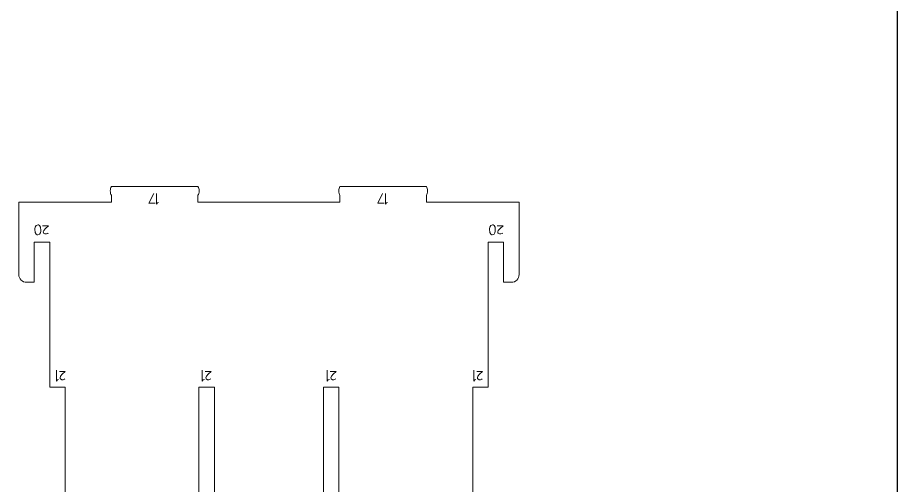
# Model space of a CAD drawing. Header units: centimetres. Extents: x -25 to 25, y -32.5 to 32.5.
# Drawn here: x 7.76 to 25, y 13.83 to 23 of the extents above; entities that cross this region are included whole.
import ezdxf

# ---------------------------------------------------------------- set-up
doc = ezdxf.new("R2010")
doc.units = ezdxf.units.CM
doc.header["$MEASUREMENT"] = 0
doc.layers.add('Capa 1', color=7, linetype='Continuous')

msp = doc.modelspace()

# ---------------------------------------------------------------- linework, layer by layer
at = {"layer": 'Capa 1', "color": 254}
msp.add_lwpolyline([(-25, -32.5), (25, -32.5), (25, 32.5), (-25, 32.5), (-25, -32.5)], close=True, dxfattribs=at)
at = {"layer": 'Capa 1', "color": 250, "lineweight": 9}
for points, knots in [([(9.59789, 19.51775), (9.5839, 19.53571), (9.57463, 19.5671), (9.57463, 19.60282), (9.57463, 19.60282), (9.57463, 19.63853), (9.5839, 19.66992), (9.59789, 19.68788)], [0, 0, 0, 0, 0.33333333, 0.33333333, 0.33333333, 0.33333333, 1, 1, 1, 1]), ([(11.29239, 19.51775), (11.30638, 19.53571), (11.31565, 19.5671), (11.31565, 19.60282), (11.31565, 19.60282), (11.31565, 19.63853), (11.30638, 19.66992), (11.29239, 19.68788)], [0, 0, 0, 0, 0.33333333, 0.33333333, 0.33333333, 0.33333333, 1, 1, 1, 1]), ([(14.0763, 19.51775), (14.06231, 19.53571), (14.05304, 19.5671), (14.05304, 19.60282), (14.05304, 19.60282), (14.05304, 19.63853), (14.06231, 19.66992), (14.0763, 19.68788)], [0, 0, 0, 0, 0.33333333, 0.33333333, 0.33333333, 0.33333333, 1, 1, 1, 1]), ([(15.7708, 19.51775), (15.78479, 19.53571), (15.79406, 19.5671), (15.79406, 19.60282), (15.79406, 19.60282), (15.79406, 19.63853), (15.78479, 19.66992), (15.7708, 19.68788)], [0, 0, 0, 0, 0.33333333, 0.33333333, 0.33333333, 0.33333333, 1, 1, 1, 1]), ([(9.59788, 19.51773), (9.59788, 19.51773), (9.59783, 19.38525), (9.59783, 19.38525), (9.59783, 19.38525), (9.59783, 19.38525), (7.78227, 19.38525), (7.78227, 19.38525), (7.78227, 19.38525), (7.78227, 19.38525), (7.78227, 17.96307), (7.78227, 17.96307), (7.78227, 17.96307), (7.78222, 17.92297), (7.79813, 17.88449), (7.82648, 17.85611), (7.82648, 17.85611), (7.85482, 17.82776), (7.89348, 17.8118), (7.93358, 17.81175), (7.93358, 17.81175), (7.93358, 17.81175), (8.08485, 17.81175), (8.08485, 17.81175), (8.08485, 17.81175), (8.08485, 17.81175), (8.08485, 18.59853), (8.08485, 18.59853), (8.08485, 18.59853), (8.08485, 18.59853), (8.38747, 18.59853), (8.38747, 18.59853), (8.38747, 18.59853), (8.38747, 18.59853), (8.38747, 15.75411), (8.38747, 15.75411), (8.38747, 15.75411), (8.38747, 15.75411), (8.69005, 15.75411), (8.69005, 15.75411), (8.69005, 15.75411), (8.69005, 15.75411), (8.69005, 13.44126), (8.69005, 13.44126), (8.69005, 13.44126), (8.69005, 13.44126), (11.31256, 13.44126), (11.31256, 13.44126), (11.31256, 13.44126), (11.31256, 13.44126), (11.31256, 15.75411), (11.31256, 15.75411), (11.31256, 15.75411), (11.31256, 15.75411), (11.61514, 15.75411), (11.61514, 15.75411), (11.61514, 15.75411), (11.61514, 15.75411), (11.61514, 13.44126), (11.61514, 13.44126), (11.61514, 13.44126), (11.61514, 13.44126), (13.7535, 13.44126), (13.7535, 13.44126), (13.7535, 13.44126), (13.7535, 13.44126), (13.7535, 15.75411), (13.7535, 15.75411), (13.7535, 15.75411), (13.7535, 15.75411), (14.05613, 15.75411), (14.05613, 15.75411), (14.05613, 15.75411), (14.05613, 15.75411), (14.05613, 13.44126), (14.05613, 13.44126), (14.05613, 13.44126), (14.05613, 13.44126), (16.67859, 13.44126), (16.67859, 13.44126), (16.67859, 13.44126), (16.67859, 13.44126), (16.67859, 15.75411), (16.67859, 15.75411), (16.67859, 15.75411), (16.67859, 15.75411), (16.98121, 15.75411), (16.98121, 15.75411), (16.98121, 15.75411), (16.98121, 15.75411), (16.98121, 18.59853), (16.98121, 18.59853), (16.98121, 18.59853), (16.98121, 18.59853), (17.28379, 18.59853), (17.28379, 18.59853), (17.28379, 18.59853), (17.28379, 18.59853), (17.28379, 17.81175), (17.28379, 17.81175), (17.28379, 17.81175), (17.28379, 17.81175), (17.43511, 17.81175), (17.43511, 17.81175), (17.43511, 17.81175), (17.47521, 17.81175), (17.51368, 17.82767), (17.54207, 17.85596), (17.54207, 17.85596), (17.57041, 17.8843), (17.58637, 17.92297), (17.58642, 17.96307), (17.58642, 17.96307), (17.58642, 17.96307), (17.58642, 19.38525), (17.58642, 19.38525), (17.58642, 19.38525), (17.58642, 19.38525), (15.7708, 19.38525), (15.7708, 19.38525), (15.7708, 19.38525), (15.7708, 19.38525), (15.7708, 19.51773), (15.7708, 19.51773)], [0, 0, 0, 0, 0.03125, 0.03125, 0.03125, 0.03125, 0.0625, 0.0625, 0.0625, 0.0625, 0.09375, 0.09375, 0.09375, 0.09375, 0.125, 0.125, 0.125, 0.125, 0.15625, 0.15625, 0.15625, 0.15625, 0.1875, 0.1875, 0.1875, 0.1875, 0.21875, 0.21875, 0.21875, 0.21875, 0.25, 0.25, 0.25, 0.25, 0.28125, 0.28125, 0.28125, 0.28125, 0.3125, 0.3125, 0.3125, 0.3125, 0.34375, 0.34375, 0.34375, 0.34375, 0.375, 0.375, 0.375, 0.375, 0.40625, 0.40625, 0.40625, 0.40625, 0.4375, 0.4375, 0.4375, 0.4375, 0.46875, 0.46875, 0.46875, 0.46875, 0.5, 0.5, 0.5, 0.5, 0.53125, 0.53125, 0.53125, 0.53125, 0.5625, 0.5625, 0.5625, 0.5625, 0.59375, 0.59375, 0.59375, 0.59375, 0.625, 0.625, 0.625, 0.625, 0.65625, 0.65625, 0.65625, 0.65625, 0.6875, 0.6875, 0.6875, 0.6875, 0.71875, 0.71875, 0.71875, 0.71875, 0.75, 0.75, 0.75, 0.75, 0.78125, 0.78125, 0.78125, 0.78125, 0.8125, 0.8125, 0.8125, 0.8125, 0.84375, 0.84375, 0.84375, 0.84375, 0.875, 0.875, 0.875, 0.875, 0.90625, 0.90625, 0.90625, 0.90625, 0.9375, 0.9375, 0.9375, 0.9375, 1, 1, 1, 1]), ([(14.0763, 19.51773), (14.0763, 19.51773), (14.0763, 19.38525), (14.0763, 19.38525), (14.0763, 19.38525), (14.0763, 19.38525), (11.29239, 19.38525), (11.29239, 19.38525), (11.29239, 19.38525), (11.29239, 19.38525), (11.29239, 19.51773), (11.29239, 19.51773)], [0, 0, 0, 0, 0.25, 0.25, 0.25, 0.25, 0.5, 0.5, 0.5, 0.5, 1, 1, 1, 1])]:
    msp.add_open_spline(points, degree=3, knots=knots, dxfattribs=at)
for points in [[(11.29239, 19.68788), (11.29239, 19.68788), (9.59783, 19.68788), (9.59783, 19.68788)], [(15.7708, 19.68788), (15.7708, 19.68788), (14.0763, 19.68788), (14.0763, 19.68788)]]:
    msp.add_open_spline(points, degree=3, dxfattribs=at)
at = {"layer": 'Capa 1', "color": 22, "lineweight": 5}
for points in [[(10.45382, 19.36309), (10.45382, 19.36309), (10.32856, 19.36309), (10.32856, 19.36309), (10.32856, 19.36309), (10.32856, 19.36309), (10.42578, 19.55267), (10.42578, 19.55267)], [(14.9402, 19.36309), (14.9402, 19.36309), (14.81494, 19.36309), (14.81494, 19.36309), (14.81494, 19.36309), (14.81494, 19.36309), (14.91216, 19.55267), (14.91216, 19.55267)], [(8.15162, 18.74205), (8.15162, 18.74205), (8.09195, 18.7344), (8.09794, 18.85124), (8.09794, 18.85124), (8.09794, 18.85124), (8.09798, 18.94029), (8.15894, 18.93805)], [(8.15894, 18.93783), (8.15894, 18.93783), (8.21856, 18.94552), (8.21255, 18.82862), (8.21255, 18.82862), (8.21255, 18.82862), (8.21255, 18.73956), (8.15162, 18.74186)], [(8.35764, 18.77672), (8.35764, 18.77672), (8.29581, 18.73591), (8.26865, 18.77672), (8.26865, 18.77672), (8.26865, 18.77672), (8.23773, 18.80762), (8.30572, 18.86696)], [(8.30572, 18.86696), (8.30572, 18.86696), (8.3638, 18.92134), (8.3638, 18.92134), (8.3638, 18.92134), (8.3638, 18.92134), (8.24848, 18.92134), (8.24848, 18.92134)], [(17.05946, 18.74205), (17.05946, 18.74205), (16.99979, 18.7344), (17.00578, 18.85124), (17.00578, 18.85124), (17.00578, 18.85124), (17.00582, 18.94029), (17.06678, 18.93805)], [(17.06678, 18.93783), (17.06678, 18.93783), (17.1264, 18.94552), (17.12039, 18.82862), (17.12039, 18.82862), (17.12039, 18.82862), (17.12039, 18.73956), (17.05946, 18.74186)], [(17.26548, 18.77672), (17.26548, 18.77672), (17.20365, 18.73591), (17.17649, 18.77672), (17.17649, 18.77672), (17.17649, 18.77672), (17.14557, 18.80762), (17.21356, 18.86696)], [(17.21356, 18.86696), (17.21356, 18.86696), (17.27164, 18.92134), (17.27164, 18.92134), (17.27164, 18.92134), (17.27164, 18.92134), (17.15632, 18.92134), (17.15632, 18.92134)], [(8.63393, 16.00726), (8.63393, 16.00726), (8.69201, 16.06164), (8.69201, 16.06164), (8.69201, 16.06164), (8.69201, 16.06164), (8.57669, 16.06164), (8.57669, 16.06164)], [(11.49143, 16.00726), (11.49143, 16.00726), (11.54951, 16.06164), (11.54951, 16.06164), (11.54951, 16.06164), (11.54951, 16.06164), (11.43419, 16.06164), (11.43419, 16.06164)], [(13.94117, 16.00726), (13.94117, 16.00726), (13.99925, 16.06164), (13.99925, 16.06164), (13.99925, 16.06164), (13.99925, 16.06164), (13.88393, 16.06164), (13.88393, 16.06164)], [(16.81323, 16.00726), (16.81323, 16.00726), (16.87131, 16.06164), (16.87131, 16.06164), (16.87131, 16.06164), (16.87131, 16.06164), (16.75599, 16.06164), (16.75599, 16.06164)], [(8.68585, 15.91702), (8.68585, 15.91702), (8.62402, 15.87621), (8.59686, 15.91702), (8.59686, 15.91702), (8.59686, 15.91702), (8.56594, 15.94792), (8.63393, 16.00726)], [(11.54335, 15.91702), (11.54335, 15.91702), (11.48152, 15.87621), (11.45436, 15.91702), (11.45436, 15.91702), (11.45436, 15.91702), (11.42344, 15.94792), (11.49143, 16.00726)], [(13.99309, 15.91702), (13.99309, 15.91702), (13.93126, 15.87621), (13.9041, 15.91702), (13.9041, 15.91702), (13.9041, 15.91702), (13.87318, 15.94792), (13.94117, 16.00726)], [(16.86515, 15.91702), (16.86515, 15.91702), (16.80332, 15.87621), (16.77616, 15.91702), (16.77616, 15.91702), (16.77616, 15.91702), (16.74524, 15.94792), (16.81323, 16.00726)]]:
    msp.add_open_spline(points, degree=3, knots=[0, 0, 0, 0, 0.33333333, 0.33333333, 0.33333333, 0.33333333, 1, 1, 1, 1], dxfattribs=at)
for points in [[(10.4796, 19.34625), (10.4796, 19.34625), (10.4796, 19.55576), (10.4796, 19.55576)], [(14.96598, 19.34625), (14.96598, 19.34625), (14.96598, 19.55576), (14.96598, 19.55576)], [(10.52165, 19.37567), (10.52165, 19.37567), (10.48124, 19.37402), (10.4796, 19.34625)], [(15.00803, 19.37567), (15.00803, 19.37567), (14.96762, 19.37402), (14.96598, 19.34625)], [(8.51842, 15.8755), (8.51842, 15.8755), (8.51842, 16.08501), (8.51842, 16.08501)], [(11.37592, 15.8755), (11.37592, 15.8755), (11.37592, 16.08501), (11.37592, 16.08501)], [(13.82566, 15.8755), (13.82566, 15.8755), (13.82566, 16.08501), (13.82566, 16.08501)], [(16.69772, 15.8755), (16.69772, 15.8755), (16.69772, 16.08501), (16.69772, 16.08501)], [(8.56047, 15.90492), (8.56047, 15.90492), (8.52006, 15.90327), (8.51842, 15.8755)], [(11.41797, 15.90492), (11.41797, 15.90492), (11.37756, 15.90327), (11.37592, 15.8755)], [(13.86771, 15.90492), (13.86771, 15.90492), (13.8273, 15.90327), (13.82566, 15.8755)], [(16.73977, 15.90492), (16.73977, 15.90492), (16.69936, 15.90327), (16.69772, 15.8755)]]:
    msp.add_open_spline(points, degree=3, dxfattribs=at)

doc.saveas('drawing.dxf')
